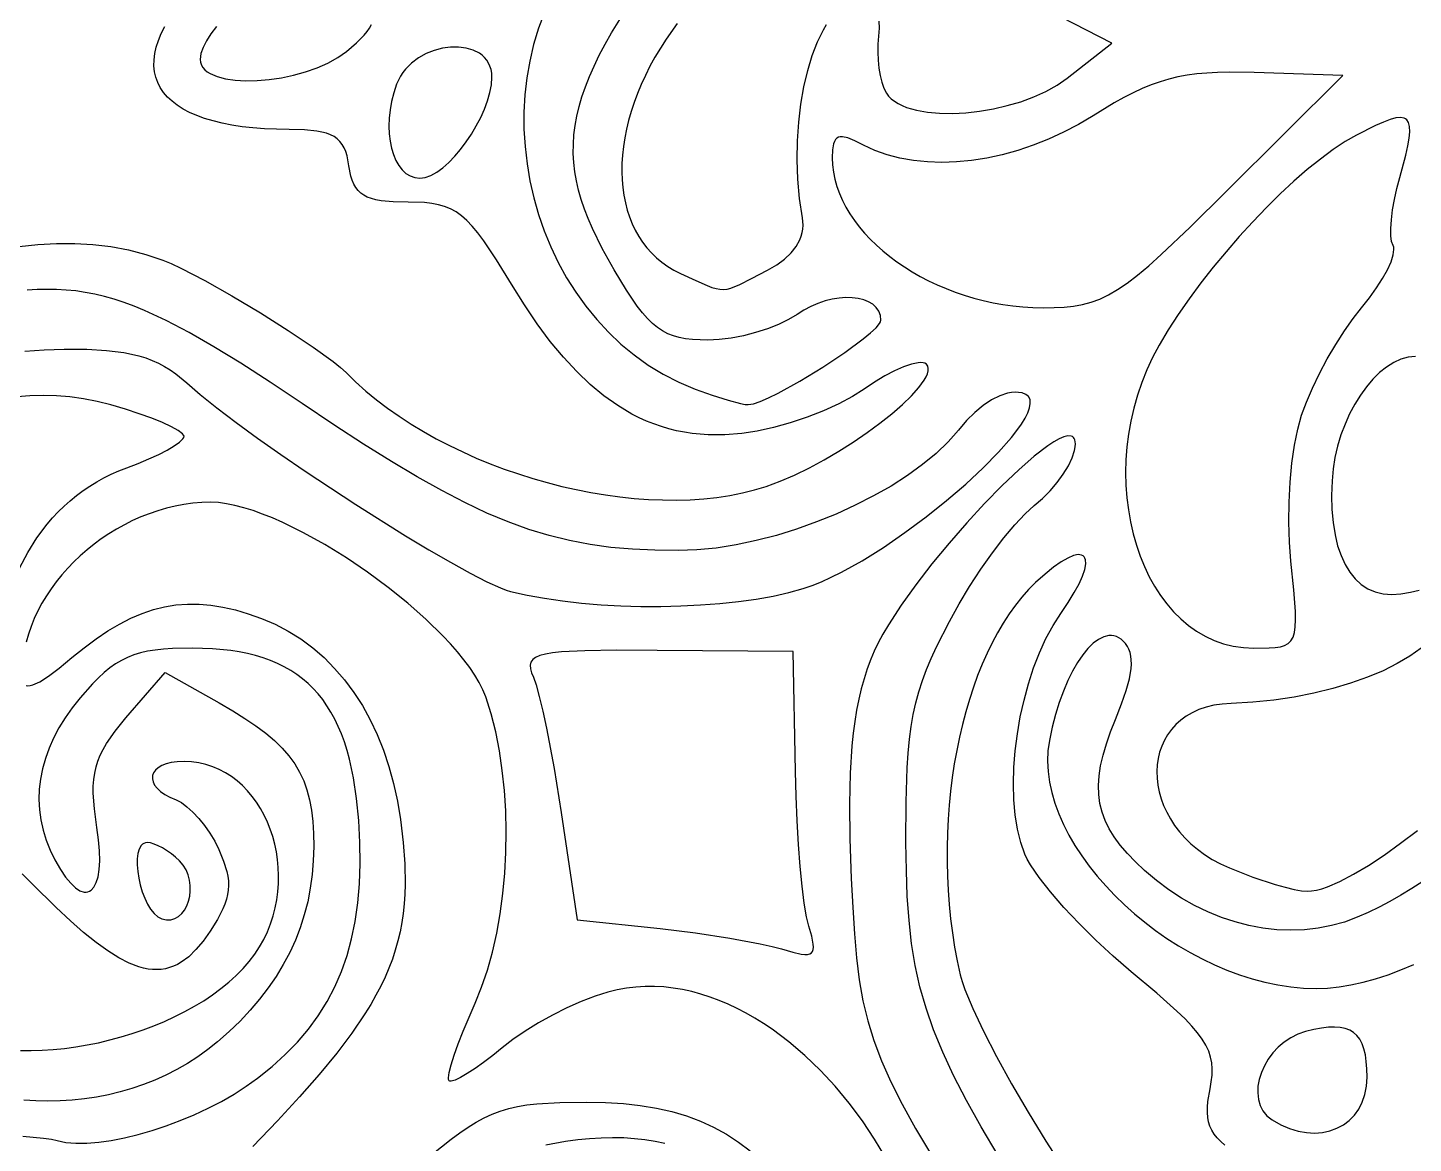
# Model space of a CAD drawing. Header units: millimetres. Extents: x -4.46 to 4.46, y -4.6 to 4.42.
# Drawn here: x -1.981 to -0.794, y -1.744 to -0.788 of the extents above; entities that cross this region are included whole.
import ezdxf

# ---------------------------------------------------------------- set-up
doc = ezdxf.new("R2010")
doc.units = ezdxf.units.MM

msp = doc.modelspace()

# ---------------------------------------------------------------- linework, layer by layer
at = {"flags": 128}
for points in [[(-1.249992, -1.038503), (-1.250464, -1.034332), (-1.251827, -1.03065), (-1.254007, -1.027463), (-1.256926, -1.024776), (-1.260508, -1.022595), (-1.264678, -1.020924), (-1.269358, -1.019769), (-1.274473, -1.019136), (-1.279946, -1.01903), (-1.285701, -1.019456), (-1.291662, -1.02042), (-1.297752, -1.021927), (-1.303895, -1.023981), (-1.310015, -1.02659), (-1.316036, -1.029757), (-1.321881, -1.033489), (-1.329129, -1.037922), (-1.337663, -1.042058), (-1.347171, -1.045806), (-1.357338, -1.049076), (-1.36785, -1.051776), (-1.378395, -1.053817), (-1.388658, -1.055108), (-1.398325, -1.055558), (-1.411544, -1.055077), (-1.417386, -1.054402), (-1.422802, -1.053371), (-1.427859, -1.051935), (-1.432623, -1.050045), (-1.437159, -1.047651), (-1.441534, -1.044704), (-1.445812, -1.041155), (-1.450059, -1.036955), (-1.454341, -1.032054), (-1.458724, -1.026402), (-1.468054, -1.012651), (-1.478575, -0.995308), (-1.488736, -0.977084), (-1.497223, -0.959764), (-1.500824, -0.951379), (-1.503992, -0.943145), (-1.50672, -0.935036), (-1.509002, -0.927028), (-1.510835, -0.919095), (-1.512212, -0.911213), (-1.513129, -0.903355), (-1.513579, -0.895498), (-1.513559, -0.887615), (-1.513062, -0.879683), (-1.512083, -0.871675), (-1.510617, -0.863567), (-1.508659, -0.855334), (-1.506204, -0.84695), (-1.503246, -0.838391), (-1.49978, -0.829632), (-1.495801, -0.820647), (-1.491303, -0.811411), (-1.486282, -0.8019), (-1.480732, -0.792088), (-1.468023, -0.771461)], [(-1.538156, -0.774628), (-1.543313, -0.788219), (-1.547576, -0.80214), (-1.550955, -0.816338), (-1.553462, -0.83076), (-1.555107, -0.845353), (-1.5559, -0.860064), (-1.555852, -0.874839), (-1.554974, -0.889627), (-1.553276, -0.904373), (-1.550768, -0.919025), (-1.547462, -0.933531), (-1.543368, -0.947836), (-1.538496, -0.961888), (-1.532857, -0.975634), (-1.526462, -0.98902), (-1.519321, -1.001995), (-1.511444, -1.014505), (-1.502843, -1.026496), (-1.493528, -1.037917), (-1.483509, -1.048714), (-1.472798, -1.058833), (-1.461404, -1.068222), (-1.449338, -1.076829), (-1.43661, -1.084599), (-1.423232, -1.09148), (-1.409214, -1.097419), (-1.394473, -1.10271), (-1.380975, -1.106998), (-1.37021, -1.109839), (-1.36632, -1.11058), (-1.363673, -1.110794), (-1.359295, -1.110004), (-1.353385, -1.107974), (-1.346193, -1.104862), (-1.337971, -1.100829), (-1.319433, -1.090635), (-1.299775, -1.078664), (-1.280999, -1.066192), (-1.265108, -1.054492), (-1.25887, -1.049329), (-1.254105, -1.044837), (-1.251062, -1.041175), (-1.250265, -1.039705), (-1.249992, -1.038503)], [(-1.251685, -0.782044), (-1.251487, -0.788208), (-1.252048, -0.795142), (-1.252634, -0.801771), (-1.252756, -0.808641), (-1.252441, -0.815553), (-1.251716, -0.822307), (-1.250609, -0.828703), (-1.249147, -0.834542), (-1.247358, -0.839625), (-1.24527, -0.843753), (-1.243383, -0.846324), (-1.24107, -0.848684), (-1.238355, -0.850835), (-1.235262, -0.852779), (-1.231814, -0.854517), (-1.228035, -0.856053), (-1.219576, -0.858522), (-1.210073, -0.860202), (-1.199716, -0.861108), (-1.188691, -0.861256), (-1.177186, -0.860661), (-1.165391, -0.859338), (-1.153493, -0.857304), (-1.14168, -0.854573), (-1.130141, -0.851161), (-1.119063, -0.847084), (-1.108634, -0.842357), (-1.099043, -0.836996), (-1.090478, -0.831017), (-1.052214, -0.800919), (-1.105964, -0.77335)], [(-1.988586, -0.975407), (-1.972547, -0.973595), (-1.956614, -0.972667), (-1.940826, -0.972645), (-1.925224, -0.97355), (-1.909849, -0.975405), (-1.894739, -0.978233), (-1.879935, -0.982054), (-1.865478, -0.986892), (-1.85834, -0.989849), (-1.849805, -0.993855), (-1.829431, -1.004464), (-1.80614, -1.017623), (-1.781714, -1.032239), (-1.757937, -1.047217), (-1.736591, -1.061462), (-1.71946, -1.07388), (-1.713032, -1.079063), (-1.708325, -1.083378), (-1.700111, -1.091364), (-1.691429, -1.099106), (-1.682306, -1.106595), (-1.67277, -1.113824), (-1.662848, -1.120786), (-1.652566, -1.127473), (-1.641952, -1.133879), (-1.631034, -1.139995), (-1.619838, -1.145814), (-1.608392, -1.15133), (-1.596722, -1.156534), (-1.584856, -1.16142), (-1.572821, -1.165979), (-1.560645, -1.170205), (-1.548353, -1.174091), (-1.535975, -1.177628), (-1.523536, -1.180809), (-1.511063, -1.183628), (-1.498585, -1.186077), (-1.486128, -1.188148), (-1.47372, -1.189835), (-1.461387, -1.191129), (-1.449156, -1.192023), (-1.437056, -1.192511), (-1.425112, -1.192584), (-1.413353, -1.192235), (-1.401805, -1.191458), (-1.390496, -1.190244), (-1.379452, -1.188586), (-1.368701, -1.186478), (-1.35827, -1.183911), (-1.348186, -1.180878), (-1.336305, -1.176513), (-1.323948, -1.171159), (-1.311311, -1.164965), (-1.298592, -1.158082), (-1.285986, -1.15066), (-1.27369, -1.142847), (-1.2619, -1.134794), (-1.250813, -1.12665), (-1.240626, -1.118566), (-1.231534, -1.110692), (-1.223734, -1.103176), (-1.217423, -1.096169), (-1.212797, -1.08982), (-1.211177, -1.08694), (-1.210052, -1.08428), (-1.209446, -1.08186), (-1.209385, -1.079699), (-1.209892, -1.077814), (-1.210992, -1.076225), (-1.212199, -1.075388), (-1.213818, -1.074892), (-1.21582, -1.074725), (-1.218179, -1.074877), (-1.223859, -1.076091), (-1.230636, -1.078449), (-1.238293, -1.081862), (-1.246611, -1.086243), (-1.255371, -1.091504), (-1.264353, -1.097558), (-1.274388, -1.103954), (-1.286165, -1.110194), (-1.299253, -1.116121), (-1.313221, -1.121579), (-1.32764, -1.126412), (-1.34208, -1.130465), (-1.356109, -1.133579), (-1.369298, -1.1356), (-1.38384, -1.136701), (-1.397969, -1.136667), (-1.411709, -1.135479), (-1.418442, -1.134448), (-1.425087, -1.133122), (-1.431647, -1.1315), (-1.438127, -1.12958), (-1.444528, -1.127359), (-1.450854, -1.124835), (-1.457109, -1.122006), (-1.463295, -1.118871), (-1.475475, -1.111673), (-1.487418, -1.103223), (-1.499151, -1.093504), (-1.510699, -1.082502), (-1.522087, -1.070198), (-1.53334, -1.056576), (-1.544484, -1.041621), (-1.555545, -1.025315), (-1.566548, -1.007642), (-1.579386, -0.986699), (-1.590362, -0.970304), (-1.595364, -0.963644), (-1.600155, -0.957919), (-1.604818, -0.953061), (-1.60944, -0.949004), (-1.614104, -0.945681), (-1.618896, -0.943023), (-1.6239, -0.940964), (-1.6292, -0.939437), (-1.634882, -0.938373), (-1.641029, -0.937706), (-1.655061, -0.937294), (-1.667874, -0.937047), (-1.678325, -0.936075), (-1.682746, -0.935268), (-1.686673, -0.934222), (-1.690138, -0.932916), (-1.693173, -0.931331), (-1.69581, -0.929447), (-1.698081, -0.927245), (-1.700019, -0.924705), (-1.701655, -0.921808), (-1.703022, -0.918534), (-1.704151, -0.914863), (-1.705825, -0.906253), (-1.707503, -0.897637), (-1.708636, -0.893962), (-1.71001, -0.890682), (-1.711655, -0.887779), (-1.713605, -0.885232), (-1.715893, -0.883022), (-1.718549, -0.881128), (-1.721608, -0.879531), (-1.725101, -0.878211), (-1.72906, -0.877148), (-1.733519, -0.876323), (-1.744063, -0.875306), (-1.756992, -0.875003), (-1.767902, -0.874848), (-1.778295, -0.874389), (-1.788166, -0.873631), (-1.797513, -0.872579), (-1.806332, -0.871239), (-1.814619, -0.869617), (-1.822372, -0.867719), (-1.829587, -0.86555), (-1.836261, -0.863116), (-1.84239, -0.860423), (-1.847971, -0.857476), (-1.853, -0.854282), (-1.857475, -0.850845), (-1.861391, -0.847172), (-1.864746, -0.843269), (-1.867535, -0.83914), (-1.869757, -0.834792), (-1.871407, -0.83023), (-1.872481, -0.825461), (-1.872978, -0.82049), (-1.872892, -0.815322), (-1.872222, -0.809963), (-1.870962, -0.804419), (-1.869111, -0.798696), (-1.866665, -0.792799), (-1.86362, -0.786735)], [(-1.819373, -0.786689), (-1.824117, -0.792893), (-1.82799, -0.798909), (-1.830884, -0.804647), (-1.832698, -0.810014), (-1.833325, -0.814919), (-1.83307, -0.817421), (-1.832321, -0.819733), (-1.831104, -0.821857), (-1.829445, -0.823796), (-1.827369, -0.825549), (-1.824902, -0.827119), (-1.818901, -0.829713), (-1.811645, -0.831591), (-1.803342, -0.832762), (-1.794198, -0.833238), (-1.784417, -0.833031), (-1.774208, -0.832151), (-1.763774, -0.830609), (-1.753324, -0.828418), (-1.743062, -0.825587), (-1.733194, -0.822129), (-1.723927, -0.818054), (-1.715467, -0.813374), (-1.70802, -0.8081), (-1.699344, -0.800712), (-1.692774, -0.794138), (-1.69025, -0.791056), (-1.688218, -0.788056), (-1.686667, -0.785099)], [(-1.424509, -0.784064), (-1.433964, -0.797697), (-1.43896, -0.805383), (-1.443601, -0.813108), (-1.447887, -0.82086), (-1.451821, -0.828625), (-1.455402, -0.83639), (-1.458632, -0.844142), (-1.461511, -0.851869), (-1.464039, -0.859556), (-1.466219, -0.867192), (-1.46805, -0.874762), (-1.469533, -0.882254), (-1.47067, -0.889654), (-1.47146, -0.896951), (-1.471905, -0.904129), (-1.472006, -0.911177), (-1.471763, -0.918081), (-1.471177, -0.924828), (-1.470249, -0.931405), (-1.468979, -0.937799), (-1.467369, -0.943998), (-1.465419, -0.949986), (-1.46313, -0.955753), (-1.460503, -0.961284), (-1.457538, -0.966566), (-1.454237, -0.971587), (-1.4506, -0.976333), (-1.446628, -0.980792), (-1.442322, -0.984949), (-1.437682, -0.988793), (-1.43271, -0.992309), (-1.427405, -0.995485), (-1.42177, -0.998308), (-1.408536, -1.004436), (-1.398763, -1.008802), (-1.394808, -1.01031), (-1.391279, -1.011361), (-1.38803, -1.011949), (-1.384914, -1.012069), (-1.381785, -1.011715), (-1.378496, -1.010882), (-1.370854, -1.007758), (-1.360817, -1.00265), (-1.347214, -0.995517), (-1.339268, -0.990929), (-1.332499, -0.986012), (-1.326919, -0.980783), (-1.322541, -0.97526), (-1.319376, -0.969461), (-1.318253, -0.966463), (-1.317437, -0.963403), (-1.316931, -0.960284), (-1.316735, -0.957106), (-1.316853, -0.953873), (-1.317284, -0.950586)], [(-1.317284, -0.950586), (-1.319702, -0.934136), (-1.321177, -0.917558), (-1.321755, -0.901014), (-1.321478, -0.884671), (-1.320391, -0.868691), (-1.318537, -0.85324), (-1.31596, -0.83848), (-1.312704, -0.824577), (-1.308813, -0.811695), (-1.304331, -0.799998), (-1.299301, -0.78965), (-1.296595, -0.785033)], [(-1.583325, -0.830239), (-1.583519, -0.826811), (-1.584085, -0.823633), (-1.585001, -0.820702), (-1.586245, -0.818018), (-1.587796, -0.815579), (-1.58963, -0.813383), (-1.591728, -0.811429), (-1.594065, -0.809714), (-1.599373, -0.806998), (-1.605377, -0.805223), (-1.611903, -0.804374), (-1.618773, -0.804439), (-1.625813, -0.805404), (-1.632845, -0.807258), (-1.639695, -0.809987), (-1.646185, -0.813577), (-1.65214, -0.818016), (-1.657384, -0.82329), (-1.659684, -0.826237), (-1.66174, -0.829388), (-1.663531, -0.832741), (-1.665034, -0.836294), (-1.667442, -0.843599), (-1.669286, -0.850901), (-1.670584, -0.858137), (-1.671349, -0.865242), (-1.6716, -0.87215), (-1.671352, -0.878797), (-1.670622, -0.885119), (-1.669424, -0.89105), (-1.667777, -0.896525), (-1.665695, -0.901481), (-1.663195, -0.905852), (-1.660293, -0.909574), (-1.657006, -0.912581), (-1.653349, -0.914809), (-1.649339, -0.916194), (-1.644992, -0.916669), (-1.640466, -0.916057), (-1.635663, -0.914293), (-1.630662, -0.911488), (-1.625542, -0.907751), (-1.620381, -0.903192), (-1.615257, -0.897921), (-1.610249, -0.892048), (-1.605435, -0.885683), (-1.600893, -0.878936), (-1.596703, -0.871917), (-1.592942, -0.864735), (-1.589689, -0.857501), (-1.587023, -0.850325), (-1.585021, -0.843316), (-1.583762, -0.836584), (-1.583325, -0.830239)], [(-0.929978, -0.826253), (-0.951645, -0.825925), (-0.961406, -0.826131), (-0.970576, -0.826616), (-0.979247, -0.827405), (-0.987511, -0.828524), (-0.99546, -0.829996), (-1.003188, -0.831846), (-1.010787, -0.8341), (-1.018348, -0.836783), (-1.025965, -0.839917), (-1.03373, -0.84353), (-1.041735, -0.847645), (-1.050073, -0.852287), (-1.068117, -0.863253), (-1.080594, -0.870692), (-1.093361, -0.877389), (-1.106351, -0.883336), (-1.119495, -0.888523), (-1.132727, -0.892942), (-1.145979, -0.896585), (-1.159184, -0.899442), (-1.172275, -0.901506), (-1.185184, -0.902768), (-1.197844, -0.903218), (-1.210187, -0.902849), (-1.222146, -0.901651), (-1.233654, -0.899617), (-1.244644, -0.896737), (-1.255047, -0.893003), (-1.264798, -0.888406), (-1.272256, -0.884647), (-1.278258, -0.882234), (-1.282946, -0.881223), (-1.284842, -0.881261), (-1.286463, -0.881671), (-1.287826, -0.88246), (-1.288949, -0.883635), (-1.289851, -0.885204), (-1.29055, -0.887173), (-1.291405, -0.892341), (-1.291659, -0.899197), (-1.291405, -0.905406), (-1.290654, -0.91158), (-1.289421, -0.917707), (-1.28772, -0.923779), (-1.285566, -0.929784), (-1.282975, -0.935711), (-1.279961, -0.94155), (-1.27654, -0.94729), (-1.272725, -0.952921), (-1.268533, -0.958432), (-1.263978, -0.963812), (-1.259075, -0.96905), (-1.253838, -0.974137), (-1.248284, -0.979061), (-1.242426, -0.983812), (-1.23628, -0.988379), (-1.229861, -0.992752), (-1.223183, -0.99692), (-1.216262, -1.000872), (-1.209112, -1.004597), (-1.201749, -1.008086), (-1.194186, -1.011327), (-1.186441, -1.014309), (-1.178526, -1.017023), (-1.170457, -1.019458), (-1.16225, -1.021602), (-1.153918, -1.023446), (-1.145478, -1.024978), (-1.136943, -1.026188), (-1.128329, -1.027066), (-1.11965, -1.0276), (-1.110923, -1.027781), (-1.101549, -1.027664), (-1.092918, -1.027242), (-1.084859, -1.026404), (-1.077199, -1.025044), (-1.069767, -1.023051), (-1.062392, -1.020317), (-1.054901, -1.016733), (-1.047124, -1.01219), (-1.038888, -1.00658), (-1.030023, -0.999793), (-1.020356, -0.99172), (-1.009716, -0.982253), (-0.98483, -0.958701), (-0.953992, -0.928267), (-0.854159, -0.828753), (-0.929978, -0.826253)], [(-0.889423, -1.119711), (-0.88534, -1.108633), (-0.880169, -1.09668), (-0.874121, -1.08423), (-0.867405, -1.071659), (-0.860233, -1.059345), (-0.852813, -1.047664), (-0.845357, -1.036994), (-0.838075, -1.027711), (-0.831295, -1.019219), (-0.825267, -1.010817), (-0.820102, -1.002722), (-0.81591, -0.995152), (-0.812803, -0.988326), (-0.81089, -0.982461), (-0.810282, -0.977776), (-0.810502, -0.975944), (-0.811089, -0.974489), (-0.812335, -0.971096), (-0.812975, -0.966108), (-0.813031, -0.959764), (-0.812527, -0.952305), (-0.811486, -0.943969), (-0.809933, -0.934997), (-0.80789, -0.925627), (-0.805381, -0.9161), (-0.800204, -0.896901), (-0.798441, -0.889093), (-0.797275, -0.882435), (-0.79674, -0.876892), (-0.796871, -0.872429), (-0.797703, -0.869014), (-0.79927, -0.866612), (-0.80034, -0.86578), (-0.801607, -0.865189), (-0.80475, -0.864711), (-0.808732, -0.865144), (-0.813588, -0.866453), (-0.819353, -0.868606), (-0.826062, -0.871567), (-0.84245, -0.879781), (-0.852184, -0.885384), (-0.862517, -0.89226), (-0.873346, -0.900297), (-0.884566, -0.909385), (-0.896073, -0.919411), (-0.90776, -0.930265), (-0.919525, -0.941835), (-0.931263, -0.95401), (-0.942868, -0.966678), (-0.954237, -0.979728), (-0.965264, -0.99305), (-0.975845, -1.006531), (-0.985875, -1.020059), (-0.995251, -1.033525), (-1.003866, -1.046817), (-1.011617, -1.059822), (-1.017189, -1.070299), (-1.022129, -1.080966), (-1.02645, -1.09179), (-1.030161, -1.102735), (-1.033274, -1.113769), (-1.035799, -1.124856), (-1.037747, -1.135962), (-1.039128, -1.147053), (-1.039954, -1.158094), (-1.040234, -1.169051), (-1.039981, -1.179891), (-1.039204, -1.190578), (-1.037915, -1.201078), (-1.036124, -1.211357), (-1.033842, -1.22138), (-1.031079, -1.231114), (-1.027846, -1.240524), (-1.024155, -1.249575), (-1.020016, -1.258234), (-1.015439, -1.266465), (-1.010435, -1.274236), (-1.005016, -1.28151), (-0.999191, -1.288255), (-0.992973, -1.294435), (-0.98637, -1.300017), (-0.979394, -1.304966), (-0.972057, -1.309248), (-0.964367, -1.312828), (-0.956338, -1.315673), (-0.947978, -1.317747), (-0.939299, -1.319016), (-0.930311, -1.319447), (-0.917332, -1.319297), (-0.912108, -1.318946), (-0.907667, -1.318267), (-0.903962, -1.317152), (-0.900947, -1.315491), (-0.898575, -1.313177), (-0.896801, -1.310102), (-0.895578, -1.306156), (-0.89486, -1.301231), (-0.8946, -1.295219), (-0.894753, -1.288012), (-0.89611, -1.269577), (-0.898561, -1.245058), (-0.899834, -1.228588), (-0.900358, -1.211541), (-0.900163, -1.19432), (-0.899279, -1.177327), (-0.897733, -1.160967), (-0.895556, -1.145642), (-0.892776, -1.131756), (-0.889423, -1.119711)], [(-1.983623, -1.065018), (-1.96708, -1.063723), (-1.949992, -1.063183), (-1.930548, -1.063352), (-1.913623, -1.06431), (-1.898859, -1.066156), (-1.892175, -1.067443), (-1.885897, -1.068989), (-1.879979, -1.070806), (-1.874377, -1.072908), (-1.869047, -1.075305), (-1.863943, -1.078011), (-1.859021, -1.081039), (-1.854235, -1.084399), (-1.844895, -1.092169), (-1.833366, -1.102151), (-1.819122, -1.113539), (-1.80258, -1.126065), (-1.784155, -1.139462), (-1.764261, -1.153462), (-1.743314, -1.1678), (-1.699923, -1.196414), (-1.657302, -1.223168), (-1.637319, -1.235178), (-1.618774, -1.245921), (-1.602083, -1.25513), (-1.58766, -1.262537), (-1.575922, -1.267876), (-1.57119, -1.269685), (-1.567284, -1.270878), (-1.553274, -1.274046), (-1.538384, -1.276764), (-1.522757, -1.279033), (-1.506532, -1.280856), (-1.489851, -1.282233), (-1.472855, -1.283167), (-1.455684, -1.283657), (-1.43848, -1.283706), (-1.421383, -1.283315), (-1.404535, -1.282485), (-1.388077, -1.281219), (-1.372149, -1.279516), (-1.356892, -1.27738), (-1.342448, -1.27481), (-1.328958, -1.271809), (-1.316561, -1.268378), (-1.308883, -1.265754), (-1.300846, -1.262536), (-1.292498, -1.258766), (-1.283887, -1.254488), (-1.266064, -1.244574), (-1.247759, -1.233134), (-1.229351, -1.220508), (-1.211223, -1.207038), (-1.193754, -1.193063), (-1.177325, -1.178925), (-1.162318, -1.164962), (-1.149113, -1.151516), (-1.138091, -1.138927), (-1.133517, -1.133061), (-1.129632, -1.127536), (-1.126483, -1.122396), (-1.124117, -1.117682), (-1.122583, -1.113439), (-1.121928, -1.109707), (-1.122199, -1.10653), (-1.123444, -1.10395), (-1.125711, -1.10201), (-1.129048, -1.100753), (-1.131969, -1.100274), (-1.135016, -1.10016), (-1.138176, -1.100403), (-1.141436, -1.100996), (-1.1482, -1.103199), (-1.155204, -1.106708), (-1.162342, -1.11146), (-1.169509, -1.117393), (-1.176598, -1.124447), (-1.183506, -1.132558), (-1.187709, -1.137624), (-1.192312, -1.142651), (-1.202642, -1.15256), (-1.214345, -1.162219), (-1.227273, -1.171566), (-1.241277, -1.180535), (-1.256206, -1.189062), (-1.271913, -1.197083), (-1.288247, -1.204534), (-1.30506, -1.211351), (-1.322202, -1.217469), (-1.339523, -1.222823), (-1.356875, -1.227351), (-1.374108, -1.230988), (-1.391074, -1.233668), (-1.407622, -1.235329), (-1.423603, -1.235906), (-1.443745, -1.235629), (-1.462928, -1.234714), (-1.481359, -1.233081), (-1.499242, -1.230649), (-1.516783, -1.227338), (-1.53419, -1.223066), (-1.551666, -1.217755), (-1.569419, -1.211322), (-1.587654, -1.203689), (-1.606577, -1.194774), (-1.626394, -1.184496), (-1.64731, -1.172777), (-1.669532, -1.159534), (-1.693265, -1.144688), (-1.718716, -1.128158), (-1.746089, -1.109864), (-1.773472, -1.091572), (-1.798532, -1.075373), (-1.821543, -1.061195), (-1.842778, -1.048968), (-1.862511, -1.03862), (-1.881015, -1.030079), (-1.889892, -1.026465), (-1.898564, -1.023275), (-1.907066, -1.020502), (-1.915431, -1.018136), (-1.923695, -1.016169), (-1.931891, -1.014591), (-1.940053, -1.013394), (-1.948216, -1.012569), (-1.956413, -1.012107), (-1.96468, -1.011998), (-1.973049, -1.012235), (-1.981556, -1.012807)], [(-0.791839, -1.069447), (-0.798074, -1.070056), (-0.804315, -1.071831), (-0.810512, -1.074696), (-0.816612, -1.078572), (-0.822563, -1.083384), (-0.828314, -1.089053), (-0.833813, -1.095502), (-0.839008, -1.102656), (-0.843846, -1.110435), (-0.848277, -1.118764), (-0.852249, -1.127564), (-0.855708, -1.13676), (-0.858605, -1.146273), (-0.860886, -1.156027), (-0.8625, -1.165944), (-0.863395, -1.175947), (-0.863742, -1.188772), (-0.863417, -1.200775), (-0.862435, -1.211936), (-0.860809, -1.222236), (-0.858553, -1.231655), (-0.855682, -1.240174), (-0.852208, -1.247771), (-0.848147, -1.254428), (-0.843511, -1.260125), (-0.838315, -1.264842), (-0.832573, -1.26856), (-0.826299, -1.271258), (-0.819507, -1.272917), (-0.81221, -1.273517), (-0.804423, -1.273038), (-0.796159, -1.271461), (-0.788643, -1.269859)], [(-1.988295, -1.25085), (-1.98116, -1.237437), (-1.973221, -1.224932), (-1.964492, -1.21336), (-1.959835, -1.207933), (-1.954987, -1.202748), (-1.949949, -1.19781), (-1.944722, -1.193121), (-1.939309, -1.188684), (-1.933712, -1.184503), (-1.927931, -1.180581), (-1.92197, -1.17692), (-1.91583, -1.173525), (-1.909512, -1.170398), (-1.90302, -1.167542), (-1.896353, -1.164961), (-1.886482, -1.161205), (-1.877273, -1.157333), (-1.868928, -1.153457), (-1.861648, -1.149689), (-1.855636, -1.146138), (-1.851091, -1.142916), (-1.848217, -1.140135), (-1.847469, -1.138944), (-1.847214, -1.137906), (-1.847539, -1.136868), (-1.848492, -1.135681), (-1.852156, -1.132914), (-1.857947, -1.129714), (-1.86561, -1.126192), (-1.874888, -1.122457), (-1.885523, -1.118618), (-1.897259, -1.114787), (-1.909839, -1.111072), (-1.921647, -1.1081), (-1.933377, -1.105809), (-1.945013, -1.104187), (-1.956543, -1.103224), (-1.967951, -1.10291), (-1.979223, -1.103236), (-1.990344, -1.10419)], [(-1.149428, -1.754374), (-1.164019, -1.729756), (-1.176735, -1.707007), (-1.187699, -1.685796), (-1.197038, -1.665796), (-1.204876, -1.646678), (-1.211336, -1.628115), (-1.216545, -1.609777), (-1.220626, -1.591337), (-1.223704, -1.572467), (-1.225903, -1.552838), (-1.227349, -1.532121), (-1.228166, -1.509989), (-1.228478, -1.486114), (-1.22834, -1.451203), (-1.227431, -1.422132), (-1.226606, -1.409375), (-1.225492, -1.397583), (-1.224056, -1.386592), (-1.222266, -1.376237), (-1.22009, -1.366353), (-1.217495, -1.356776), (-1.214449, -1.34734), (-1.21092, -1.337881), (-1.206875, -1.328234), (-1.202282, -1.318234), (-1.191325, -1.296517), (-1.183048, -1.281577), (-1.173938, -1.266548), (-1.164292, -1.251838), (-1.15441, -1.237853), (-1.144592, -1.225), (-1.135136, -1.213685), (-1.126341, -1.204314), (-1.118506, -1.197294), (-1.11144, -1.191218), (-1.104847, -1.18455), (-1.098872, -1.177509), (-1.09366, -1.170312), (-1.089355, -1.163175), (-1.086102, -1.156318), (-1.084044, -1.149956), (-1.083508, -1.14703), (-1.083325, -1.144308), (-1.083754, -1.141029), (-1.08428, -1.139808), (-1.085006, -1.138858), (-1.085925, -1.138171), (-1.087032, -1.137742), (-1.089781, -1.137628), (-1.093205, -1.138465), (-1.097254, -1.1402), (-1.101877, -1.142781), (-1.107025, -1.146154), (-1.118697, -1.155072), (-1.131871, -1.166533), (-1.146149, -1.180119), (-1.161133, -1.195411), (-1.176424, -1.211989), (-1.191624, -1.229433), (-1.206335, -1.247326), (-1.220159, -1.265248), (-1.232698, -1.282779), (-1.243552, -1.2995), (-1.248224, -1.307426), (-1.252325, -1.314992), (-1.255806, -1.322146), (-1.258617, -1.328836), (-1.261633, -1.33717), (-1.264358, -1.34564), (-1.266798, -1.354313), (-1.268958, -1.36326), (-1.270846, -1.372547), (-1.272466, -1.382244), (-1.273826, -1.39242), (-1.274931, -1.403142), (-1.276402, -1.4265), (-1.276928, -1.452867), (-1.276557, -1.482792), (-1.275339, -1.516822), (-1.274119, -1.541765), (-1.272698, -1.564262), (-1.27089, -1.584765), (-1.26851, -1.603725), (-1.265372, -1.621592), (-1.26129, -1.638818), (-1.256079, -1.655852), (-1.249551, -1.673147), (-1.241522, -1.691152), (-1.231805, -1.710319), (-1.220215, -1.731099), (-1.206566, -1.753941)], [(-1.245816, -1.756294), (-1.255407, -1.740124), (-1.26586, -1.72444), (-1.277112, -1.709341), (-1.289102, -1.694923), (-1.301768, -1.681286), (-1.315048, -1.668527), (-1.328881, -1.656746), (-1.343205, -1.646038), (-1.350531, -1.641118), (-1.357958, -1.636504), (-1.365476, -1.632207), (-1.373078, -1.628241), (-1.380756, -1.624616), (-1.388504, -1.621346), (-1.396312, -1.618443), (-1.404173, -1.615919), (-1.412081, -1.613787), (-1.420025, -1.612057), (-1.428, -1.610744), (-1.435998, -1.609859), (-1.44401, -1.609414), (-1.452029, -1.609422), (-1.460047, -1.609895), (-1.468057, -1.610845), (-1.47605, -1.612284), (-1.48402, -1.614225), (-1.494968, -1.617713), (-1.506762, -1.622295), (-1.519032, -1.627778), (-1.531405, -1.633966), (-1.543512, -1.640664), (-1.554981, -1.647676), (-1.56544, -1.654808), (-1.57452, -1.661864), (-1.582681, -1.668529), (-1.59051, -1.674532), (-1.59782, -1.679756), (-1.604423, -1.684086), (-1.610132, -1.687405), (-1.614762, -1.689598), (-1.618125, -1.690549), (-1.619273, -1.690522), (-1.620034, -1.690142), (-1.620445, -1.689269), (-1.620563, -1.687799), (-1.619963, -1.683203), (-1.618325, -1.676628), (-1.61574, -1.668345), (-1.612301, -1.658628), (-1.608098, -1.647749), (-1.59777, -1.6236), (-1.592164, -1.609997), (-1.587208, -1.59541), (-1.582907, -1.57997), (-1.579266, -1.563807), (-1.576289, -1.547053), (-1.57398, -1.529838), (-1.572344, -1.512294), (-1.571386, -1.49455), (-1.57111, -1.476737), (-1.571521, -1.458987), (-1.572623, -1.441429), (-1.57442, -1.424196), (-1.576918, -1.407417), (-1.580121, -1.391223), (-1.584033, -1.375745), (-1.588659, -1.361114), (-1.591073, -1.355164), (-1.594187, -1.348992), (-1.597961, -1.342627), (-1.602359, -1.336095), (-1.607342, -1.329422), (-1.612873, -1.322636), (-1.618912, -1.315763), (-1.625423, -1.308831), (-1.639705, -1.294895), (-1.655416, -1.281044), (-1.67225, -1.267492), (-1.689905, -1.254454), (-1.708076, -1.242147), (-1.726459, -1.230784), (-1.744749, -1.220582), (-1.762643, -1.211754), (-1.771346, -1.207924), (-1.779837, -1.204518), (-1.788076, -1.201563), (-1.796025, -1.199087), (-1.803648, -1.197116), (-1.810905, -1.195677), (-1.81776, -1.194797), (-1.824173, -1.194503), (-1.831904, -1.194722), (-1.839603, -1.195352), (-1.847254, -1.196381), (-1.854845, -1.197795), (-1.862361, -1.199583), (-1.869788, -1.201731), (-1.877112, -1.204227), (-1.88432, -1.207058), (-1.891397, -1.210211), (-1.89833, -1.213674), (-1.905104, -1.217433), (-1.911706, -1.221477), (-1.918122, -1.225791), (-1.924337, -1.230365), (-1.930339, -1.235184), (-1.936112, -1.240237), (-1.941643, -1.24551), (-1.946919, -1.250991), (-1.951924, -1.256667), (-1.956646, -1.262526), (-1.96107, -1.268554), (-1.965182, -1.274738), (-1.968969, -1.281068), (-1.972417, -1.287528), (-1.975511, -1.294107), (-1.978237, -1.300793), (-1.980583, -1.307571), (-1.982533, -1.314431)], [(-0.955211, -1.745461), (-0.958801, -1.742318), (-0.961852, -1.739161), (-0.964388, -1.735945), (-0.966431, -1.732626), (-0.968006, -1.729161), (-0.969136, -1.725505), (-0.969844, -1.721614), (-0.970154, -1.717444), (-0.970089, -1.712952), (-0.969673, -1.708094), (-0.967881, -1.6971), (-0.966819, -1.691057), (-0.966178, -1.685403), (-0.966019, -1.680049), (-0.966402, -1.674905), (-0.967389, -1.66988), (-0.969039, -1.664884), (-0.971414, -1.659828), (-0.974574, -1.654621), (-0.978579, -1.649173), (-0.98349, -1.643394), (-0.989368, -1.637194), (-0.996274, -1.630483), (-1.013409, -1.615167), (-1.035381, -1.596725), (-1.050809, -1.583484), (-1.065833, -1.569611), (-1.080079, -1.555516), (-1.093174, -1.541614), (-1.104744, -1.528315), (-1.114414, -1.516034), (-1.121811, -1.505181), (-1.124541, -1.500419), (-1.126561, -1.496169), (-1.130147, -1.485915), (-1.132893, -1.474601), (-1.134822, -1.46238), (-1.135956, -1.449402), (-1.136318, -1.435819), (-1.13593, -1.421781), (-1.134816, -1.40744), (-1.132997, -1.392947), (-1.130497, -1.378454), (-1.127337, -1.364111), (-1.12354, -1.35007), (-1.11913, -1.336482), (-1.114128, -1.323498), (-1.108557, -1.311269), (-1.102439, -1.299947), (-1.095798, -1.289683), (-1.089444, -1.280353), (-1.084249, -1.271886), (-1.080186, -1.264315), (-1.077225, -1.257677), (-1.075338, -1.252005), (-1.074498, -1.247334), (-1.074675, -1.243698), (-1.075136, -1.24228), (-1.075841, -1.241133), (-1.076786, -1.240262), (-1.077969, -1.239672), (-1.079384, -1.239367), (-1.081029, -1.239351), (-1.084994, -1.240203), (-1.089835, -1.242263), (-1.095524, -1.245567), (-1.102032, -1.250148), (-1.109332, -1.256041), (-1.117395, -1.263281), (-1.123384, -1.269263), (-1.129157, -1.275742), (-1.134709, -1.282699), (-1.140036, -1.290112), (-1.145135, -1.29796), (-1.150002, -1.306224), (-1.154632, -1.314883), (-1.159021, -1.323915), (-1.163166, -1.333301), (-1.167063, -1.343019), (-1.170708, -1.35305), (-1.174096, -1.363373), (-1.177225, -1.373966), (-1.180089, -1.38481), (-1.182685, -1.395884), (-1.185009, -1.407168), (-1.187058, -1.41864), (-1.188826, -1.43028), (-1.19031, -1.442068), (-1.191507, -1.453983), (-1.192412, -1.466004), (-1.193021, -1.478112), (-1.19333, -1.490284), (-1.193336, -1.502501), (-1.193034, -1.514743), (-1.192421, -1.526987), (-1.191492, -1.539215), (-1.190244, -1.551405), (-1.188673, -1.563537), (-1.186774, -1.57559), (-1.184544, -1.587544), (-1.181978, -1.599378), (-1.180376, -1.605151), (-1.178033, -1.611943), (-1.171304, -1.628246), (-1.162157, -1.647603), (-1.150957, -1.669327), (-1.13807, -1.692736), (-1.123861, -1.717145), (-1.108695, -1.74187), (-1.092936, -1.766225)], [(-1.982597, -1.351358), (-1.980967, -1.351718), (-1.978994, -1.351588), (-1.976662, -1.350966), (-1.970866, -1.348222), (-1.963463, -1.343445), (-1.954335, -1.336593), (-1.943367, -1.327628), (-1.932808, -1.319073), (-1.922516, -1.311422), (-1.912445, -1.304667), (-1.902551, -1.298797), (-1.892786, -1.293804), (-1.883106, -1.289676), (-1.873464, -1.286406), (-1.863815, -1.283984), (-1.854113, -1.282399), (-1.844312, -1.281643), (-1.834366, -1.281706), (-1.82423, -1.282579), (-1.813858, -1.284252), (-1.803204, -1.286715), (-1.792222, -1.289959), (-1.780867, -1.293975), (-1.769115, -1.298988), (-1.757859, -1.304882), (-1.747116, -1.311632), (-1.736902, -1.319215), (-1.727235, -1.327605), (-1.71813, -1.336779), (-1.709606, -1.346712), (-1.701678, -1.357381), (-1.694363, -1.368761), (-1.687678, -1.380829), (-1.681639, -1.393559), (-1.676264, -1.406928), (-1.671568, -1.420912), (-1.667569, -1.435486), (-1.664284, -1.450626), (-1.661728, -1.466308), (-1.659398, -1.485959), (-1.658031, -1.504436), (-1.657715, -1.521928), (-1.657978, -1.530365), (-1.658535, -1.538628), (-1.659398, -1.54674), (-1.660578, -1.554725), (-1.662085, -1.562608), (-1.66393, -1.570412), (-1.666123, -1.57816), (-1.668676, -1.585877), (-1.671599, -1.593587), (-1.674904, -1.601314), (-1.6786, -1.60908), (-1.682698, -1.616911), (-1.68721, -1.62483), (-1.692146, -1.632861), (-1.703334, -1.649353), (-1.716347, -1.66658), (-1.731273, -1.684731), (-1.748196, -1.703998), (-1.767203, -1.724571), (-1.788381, -1.746642)], [(-0.78553, -1.519429), (-0.794918, -1.525526), (-0.804315, -1.531248), (-0.813709, -1.536581), (-0.82309, -1.541516), (-0.832447, -1.54604), (-0.84177, -1.550142), (-0.852705, -1.554177), (-0.863927, -1.55729), (-0.875388, -1.559491), (-0.887038, -1.560792), (-0.89883, -1.561202), (-0.910715, -1.560732), (-0.922645, -1.559393), (-0.934572, -1.557195), (-0.946447, -1.55415), (-0.958222, -1.550268), (-0.969848, -1.545559), (-0.981278, -1.540034), (-0.992462, -1.533704), (-1.003353, -1.526579), (-1.013902, -1.518671), (-1.024061, -1.509989), (-1.031865, -1.502579), (-1.038782, -1.495352), (-1.044825, -1.488249), (-1.050004, -1.481212), (-1.054331, -1.474181), (-1.057817, -1.467098), (-1.060474, -1.459905), (-1.062311, -1.452543), (-1.063342, -1.444952), (-1.063576, -1.437075), (-1.063026, -1.428852), (-1.061702, -1.420225), (-1.059616, -1.411136), (-1.056778, -1.401524), (-1.053201, -1.391333), (-1.048895, -1.380503), (-1.043656, -1.367283), (-1.039703, -1.355704), (-1.037023, -1.345638), (-1.035603, -1.336958), (-1.035362, -1.333096), (-1.03543, -1.329533), (-1.035808, -1.326252), (-1.036492, -1.323237), (-1.037483, -1.320472), (-1.038777, -1.317941), (-1.040373, -1.315628), (-1.04227, -1.313517), (-1.044182, -1.311849), (-1.046155, -1.310537), (-1.048185, -1.309574), (-1.050265, -1.308952), (-1.05239, -1.308664), (-1.054553, -1.308701), (-1.058974, -1.309722), (-1.063481, -1.311952), (-1.068029, -1.31533), (-1.072571, -1.319794), (-1.077061, -1.325282), (-1.081454, -1.331733), (-1.085703, -1.339084), (-1.089763, -1.347274), (-1.093586, -1.356241), (-1.097128, -1.365923), (-1.100342, -1.376259), (-1.103183, -1.387185), (-1.105603, -1.398642), (-1.106798, -1.407353), (-1.10716, -1.416203), (-1.106721, -1.425164), (-1.10551, -1.434209), (-1.103554, -1.443312), (-1.100885, -1.452444), (-1.097531, -1.461578), (-1.093521, -1.470688), (-1.088886, -1.479746), (-1.083653, -1.488725), (-1.077853, -1.497597), (-1.071515, -1.506335), (-1.064667, -1.514913), (-1.05734, -1.523303), (-1.049563, -1.531477), (-1.041365, -1.539409), (-1.032776, -1.547071), (-1.023824, -1.554436), (-1.014539, -1.561477), (-1.00495, -1.568166), (-0.995087, -1.574477), (-0.984979, -1.580381), (-0.974655, -1.585853), (-0.964144, -1.590864), (-0.953477, -1.595388), (-0.942681, -1.599397), (-0.931788, -1.602864), (-0.920825, -1.605761), (-0.909822, -1.608062), (-0.898808, -1.609739), (-0.887814, -1.610766), (-0.876867, -1.611114), (-0.867295, -1.610765), (-0.857365, -1.609735), (-0.847132, -1.608049), (-0.836653, -1.605731), (-0.825982, -1.602806), (-0.815175, -1.599299), (-0.804287, -1.595234), (-0.793374, -1.590636)], [(-1.784131, -1.688003), (-1.77179, -1.678049), (-1.760439, -1.667752), (-1.750064, -1.657074), (-1.74065, -1.645981), (-1.732184, -1.634434), (-1.724651, -1.622398), (-1.718037, -1.609837), (-1.712327, -1.596713), (-1.707507, -1.58299), (-1.703564, -1.568632), (-1.700481, -1.553602), (-1.698246, -1.537864), (-1.696844, -1.521381), (-1.69626, -1.504117), (-1.696481, -1.486036), (-1.697492, -1.4671), (-1.699313, -1.448196), (-1.701954, -1.430709), (-1.705442, -1.414612), (-1.707512, -1.407077), (-1.709804, -1.399879), (-1.71232, -1.393015), (-1.715064, -1.386481), (-1.71804, -1.380275), (-1.721251, -1.374392), (-1.724699, -1.368829), (-1.728389, -1.363583), (-1.732324, -1.358651), (-1.736506, -1.354029), (-1.740939, -1.349713), (-1.745627, -1.345701), (-1.750573, -1.341988), (-1.755779, -1.338571), (-1.76125, -1.335448), (-1.766988, -1.332614), (-1.772998, -1.330066), (-1.779281, -1.327801), (-1.785842, -1.325815), (-1.792683, -1.324105), (-1.799809, -1.322668), (-1.807222, -1.321499), (-1.822922, -1.319956), (-1.839811, -1.319447), (-1.857224, -1.31982), (-1.864892, -1.320334), (-1.871965, -1.321107), (-1.878512, -1.322172), (-1.884606, -1.323561), (-1.890317, -1.325305), (-1.895716, -1.327435), (-1.900875, -1.329983), (-1.905866, -1.332981), (-1.910759, -1.336461), (-1.915626, -1.340453), (-1.920538, -1.34499), (-1.925566, -1.350103), (-1.936256, -1.362183), (-1.943007, -1.37067), (-1.949047, -1.379238), (-1.954373, -1.387875), (-1.958984, -1.396568), (-1.962877, -1.405306), (-1.966051, -1.414076), (-1.968505, -1.422867), (-1.970235, -1.431666), (-1.971241, -1.440462), (-1.97152, -1.449242), (-1.971072, -1.457994), (-1.969893, -1.466707), (-1.967982, -1.475368), (-1.965337, -1.483965), (-1.961957, -1.492486), (-1.957839, -1.500919), (-1.95317, -1.509034), (-1.948654, -1.515704), (-1.944329, -1.520956), (-1.94023, -1.52482), (-1.936394, -1.527323), (-1.932856, -1.528492), (-1.931211, -1.528586), (-1.929654, -1.528357), (-1.928189, -1.527809), (-1.926822, -1.526945), (-1.924397, -1.524285), (-1.922416, -1.520403), (-1.920915, -1.515329), (-1.919929, -1.509089), (-1.919495, -1.501713), (-1.91965, -1.493228), (-1.920428, -1.483663), (-1.921867, -1.473044), (-1.924029, -1.457293), (-1.92497, -1.443773), (-1.924938, -1.437681), (-1.924546, -1.431945), (-1.923778, -1.426496), (-1.922615, -1.421268), (-1.921039, -1.416194), (-1.919032, -1.411205), (-1.916577, -1.406234), (-1.913654, -1.401214), (-1.906337, -1.390757), (-1.896936, -1.379294), (-1.86327, -1.340281), (-1.817048, -1.366433), (-1.805486, -1.373166), (-1.795011, -1.379694), (-1.785575, -1.386087), (-1.777131, -1.392418), (-1.769631, -1.398758), (-1.763031, -1.405177), (-1.757281, -1.411748), (-1.752336, -1.418541), (-1.748148, -1.425628), (-1.744671, -1.433081), (-1.741858, -1.44097), (-1.739661, -1.449367), (-1.738034, -1.458343), (-1.73693, -1.46797), (-1.736302, -1.478319), (-1.736103, -1.489461), (-1.736423, -1.501645), (-1.737382, -1.51359), (-1.738982, -1.525298), (-1.741224, -1.536771), (-1.744109, -1.54801), (-1.747639, -1.559019), (-1.751813, -1.5698), (-1.756634, -1.580353), (-1.762103, -1.590683), (-1.76822, -1.600791), (-1.774987, -1.610678), (-1.782404, -1.620348), (-1.790473, -1.629802), (-1.799195, -1.639042), (-1.808572, -1.648072), (-1.818603, -1.656892), (-1.826884, -1.663496), (-1.835458, -1.669637), (-1.844305, -1.675314), (-1.853402, -1.680529), (-1.862728, -1.685283), (-1.872262, -1.689576), (-1.88198, -1.693411), (-1.891862, -1.696787), (-1.901887, -1.699705), (-1.912031, -1.702168), (-1.922275, -1.704175), (-1.932595, -1.705728), (-1.94297, -1.706827), (-1.953378, -1.707474), (-1.963799, -1.70767), (-1.974209, -1.707416), (-1.984588, -1.706712)], [(-1.323214, -1.425197), (-1.325186, -1.322447), (-1.441645, -1.321475), (-1.476698, -1.32133), (-1.503782, -1.321665), (-1.52377, -1.322669), (-1.531375, -1.32348), (-1.537534, -1.324529), (-1.542354, -1.325838), (-1.545946, -1.327432), (-1.548418, -1.329334), (-1.549879, -1.331567), (-1.550439, -1.334154), (-1.550206, -1.33712), (-1.549289, -1.340488), (-1.547798, -1.344281), (-1.545447, -1.35094), (-1.54272, -1.360788), (-1.539714, -1.37335), (-1.536529, -1.38815), (-1.530007, -1.422568), (-1.523936, -1.460239), (-1.510395, -1.552406), (-1.439228, -1.559767), (-1.408997, -1.563429), (-1.37931, -1.567949), (-1.353578, -1.572753), (-1.343262, -1.575082), (-1.335214, -1.577267), (-1.325562, -1.580064), (-1.318185, -1.581658), (-1.315294, -1.581958), (-1.312907, -1.581902), (-1.311, -1.581471), (-1.309551, -1.580647), (-1.308539, -1.579411), (-1.307942, -1.577746), (-1.307737, -1.575631), (-1.307902, -1.57305), (-1.309255, -1.566412), (-1.311825, -1.557683), (-1.313758, -1.549611), (-1.31564, -1.538027), (-1.317424, -1.523475), (-1.319061, -1.506498), (-1.320507, -1.487638), (-1.321712, -1.467439), (-1.32263, -1.446445), (-1.323214, -1.425197)], [(-0.787035, -1.319367), (-0.796569, -1.326234), (-0.807482, -1.332741), (-0.819666, -1.338838), (-0.833011, -1.344473), (-0.847408, -1.349598), (-0.862749, -1.354162), (-0.878924, -1.358114), (-0.895824, -1.361405), (-0.91334, -1.363985), (-0.931363, -1.365802), (-0.949784, -1.366808), (-0.95743, -1.367345), (-0.964589, -1.368441), (-0.971261, -1.370065), (-0.977446, -1.372188), (-0.983143, -1.374777), (-0.988352, -1.377802), (-0.993072, -1.381232), (-0.997304, -1.385036), (-1.001047, -1.389182), (-1.0043, -1.39364), (-1.007063, -1.398379), (-1.009336, -1.403368), (-1.011119, -1.408575), (-1.01241, -1.413971), (-1.013211, -1.419523), (-1.01352, -1.425201), (-1.013337, -1.430973), (-1.012662, -1.43681), (-1.011494, -1.442679), (-1.009834, -1.44855), (-1.00768, -1.454392), (-1.005033, -1.460174), (-1.001892, -1.465865), (-0.998256, -1.471433), (-0.994126, -1.476849), (-0.989501, -1.48208), (-0.984381, -1.487096), (-0.978765, -1.491866), (-0.972654, -1.496358), (-0.966046, -1.500543), (-0.958941, -1.504389), (-0.951339, -1.507864), (-0.931336, -1.515599), (-0.912117, -1.521932), (-0.903484, -1.524368), (-0.895867, -1.52621), (-0.889537, -1.527374), (-0.88477, -1.527781), (-0.88097, -1.527533), (-0.876784, -1.526801), (-0.872236, -1.525604), (-0.867347, -1.523958), (-0.856637, -1.519392), (-0.844831, -1.513245), (-0.832107, -1.505656), (-0.818645, -1.496768), (-0.804621, -1.486722), (-0.790214, -1.475659)], [(-1.786561, -1.581753), (-1.782489, -1.575502), (-1.778892, -1.569077), (-1.77576, -1.562504), (-1.773085, -1.555806), (-1.770858, -1.549008), (-1.769069, -1.542133), (-1.767711, -1.535208), (-1.766773, -1.528255), (-1.766247, -1.5213), (-1.766124, -1.514366), (-1.766395, -1.507479), (-1.767051, -1.500662), (-1.768083, -1.49394), (-1.769483, -1.487337), (-1.77124, -1.480877), (-1.773346, -1.474586), (-1.775793, -1.468487), (-1.778571, -1.462605), (-1.781671, -1.456964), (-1.785084, -1.451588), (-1.788801, -1.446503), (-1.792814, -1.441731), (-1.797114, -1.437299), (-1.80169, -1.433229), (-1.806536, -1.429547), (-1.81164, -1.426277), (-1.816995, -1.423443), (-1.822592, -1.421069), (-1.828421, -1.419181), (-1.834474, -1.417802), (-1.840741, -1.416957), (-1.847214, -1.416669), (-1.852997, -1.416911), (-1.858109, -1.417606), (-1.862542, -1.418708), (-1.866286, -1.420173), (-1.869331, -1.421955), (-1.871668, -1.424008), (-1.873288, -1.426288), (-1.874181, -1.428749), (-1.874338, -1.431346), (-1.87375, -1.434033), (-1.872406, -1.436766), (-1.870298, -1.439498), (-1.867416, -1.442184), (-1.863751, -1.44478), (-1.859294, -1.447239), (-1.854034, -1.449517), (-1.849507, -1.451835), (-1.844662, -1.455362), (-1.839649, -1.459921), (-1.834621, -1.46534), (-1.829726, -1.471441), (-1.825116, -1.478052), (-1.820941, -1.484996), (-1.817353, -1.4921), (-1.813265, -1.501922), (-1.810537, -1.510752), (-1.809693, -1.5149), (-1.809203, -1.518928), (-1.809071, -1.522878), (-1.809301, -1.526793), (-1.809898, -1.530714), (-1.810866, -1.534685), (-1.812211, -1.538748), (-1.813935, -1.542946), (-1.818544, -1.551915), (-1.824728, -1.561933), (-1.830802, -1.570532), (-1.836946, -1.577849), (-1.843207, -1.583878), (-1.849631, -1.588611), (-1.85292, -1.590489), (-1.856267, -1.592041), (-1.859678, -1.593265), (-1.863161, -1.59416), (-1.866719, -1.594726), (-1.870359, -1.594962), (-1.874088, -1.594866), (-1.87791, -1.594439), (-1.881833, -1.593678), (-1.885861, -1.592583), (-1.894257, -1.589388), (-1.903147, -1.584847), (-1.912578, -1.578951), (-1.922596, -1.571694), (-1.933248, -1.563069), (-1.944582, -1.553067), (-1.956645, -1.541683), (-1.977446, -1.521403), (-1.985796, -1.5129)], [(-1.851075, -1.501697), (-1.854452, -1.498567), (-1.858078, -1.495647), (-1.865627, -1.490692), (-1.869324, -1.488785), (-1.872818, -1.487344), (-1.875995, -1.486432), (-1.878742, -1.486114), (-1.880294, -1.486284), (-1.881681, -1.486782), (-1.882908, -1.487586), (-1.883979, -1.488676), (-1.885665, -1.491631), (-1.886772, -1.495483), (-1.887331, -1.500065), (-1.887373, -1.505215), (-1.886931, -1.510766), (-1.886034, -1.516553), (-1.884714, -1.522412), (-1.883004, -1.528179), (-1.880934, -1.533687), (-1.878535, -1.538772), (-1.875839, -1.54327), (-1.872878, -1.547014), (-1.869682, -1.549841), (-1.866284, -1.551586), (-1.862255, -1.552433), (-1.858499, -1.552303), (-1.855047, -1.551292), (-1.851927, -1.549496), (-1.849169, -1.547012), (-1.846801, -1.543934), (-1.844854, -1.540361), (-1.843357, -1.536386), (-1.842338, -1.532108), (-1.841827, -1.52762), (-1.841854, -1.523021), (-1.842448, -1.518404), (-1.843637, -1.513868), (-1.845452, -1.509507), (-1.847922, -1.505418), (-1.851075, -1.501697)], [(-1.987308, -1.664179), (-1.978108, -1.664305), (-1.96874, -1.664061), (-1.959237, -1.663454), (-1.949631, -1.662494), (-1.939955, -1.661187), (-1.930243, -1.659543), (-1.920527, -1.657571), (-1.910839, -1.655277), (-1.901213, -1.652671), (-1.891682, -1.649761), (-1.882278, -1.646555), (-1.873035, -1.643062), (-1.863984, -1.639289), (-1.855159, -1.635246), (-1.846593, -1.630941), (-1.838319, -1.626381), (-1.830369, -1.621575), (-1.822776, -1.616532), (-1.815574, -1.61126), (-1.808794, -1.605767), (-1.80247, -1.600061), (-1.796635, -1.594151), (-1.791321, -1.588046), (-1.786561, -1.581753)], [(-0.833325, -1.687169), (-0.833484, -1.680096), (-0.833974, -1.673704), (-0.834813, -1.667979), (-0.83602, -1.662909), (-0.837613, -1.658479), (-0.839612, -1.654674), (-0.842035, -1.651482), (-0.8449, -1.648888), (-0.848227, -1.646879), (-0.852034, -1.645439), (-0.85634, -1.644556), (-0.861163, -1.644216), (-0.866523, -1.644405), (-0.872437, -1.645108), (-0.878926, -1.646312), (-0.886006, -1.648003), (-0.892622, -1.650239), (-0.898783, -1.653305), (-0.904448, -1.657094), (-0.909577, -1.661499), (-0.91413, -1.666414), (-0.918066, -1.671734), (-0.921345, -1.677351), (-0.923928, -1.683159), (-0.925773, -1.689052), (-0.926841, -1.694924), (-0.927092, -1.700668), (-0.926484, -1.706179), (-0.924979, -1.711348), (-0.922535, -1.716072), (-0.919113, -1.720242), (-0.917023, -1.722086), (-0.914673, -1.723753), (-0.907236, -1.727944), (-0.899812, -1.731137), (-0.892467, -1.73336), (-0.885263, -1.734642), (-0.878265, -1.735012), (-0.871539, -1.734499), (-0.865147, -1.733132), (-0.859155, -1.73094), (-0.853627, -1.727952), (-0.848627, -1.724196), (-0.84422, -1.719702), (-0.840469, -1.714499), (-0.83744, -1.708615), (-0.835197, -1.702079), (-0.833804, -1.694921), (-0.833325, -1.687169)], [(-1.985303, -1.737673), (-1.967536, -1.73936), (-1.960835, -1.740354), (-1.955992, -1.741419), (-1.948431, -1.743006), (-1.939882, -1.743761), (-1.930465, -1.743721), (-1.920301, -1.742925), (-1.909511, -1.741408), (-1.898217, -1.73921), (-1.886539, -1.736368), (-1.874598, -1.732919), (-1.862515, -1.728902), (-1.850412, -1.724352), (-1.838409, -1.719309), (-1.826627, -1.71381), (-1.815187, -1.707892), (-1.804211, -1.701593), (-1.793818, -1.694951), (-1.784131, -1.688003)], [(-1.634895, -1.753475), (-1.618371, -1.740287), (-1.610864, -1.734762), (-1.603703, -1.729896), (-1.59677, -1.72565), (-1.589949, -1.721984), (-1.583121, -1.718857), (-1.576169, -1.71623), (-1.568975, -1.714064), (-1.561422, -1.712317), (-1.553391, -1.710951), (-1.544766, -1.709926), (-1.52526, -1.708738), (-1.501964, -1.708433), (-1.485945, -1.708766), (-1.470693, -1.709741), (-1.456172, -1.711375), (-1.442348, -1.713685), (-1.429185, -1.71669), (-1.416649, -1.720406), (-1.404704, -1.724852), (-1.393315, -1.730044), (-1.382447, -1.736001), (-1.372066, -1.74274), (-1.362135, -1.750278)], [(-1.435122, -1.743848), (-1.443558, -1.742133), (-1.452258, -1.740796), (-1.461218, -1.73984), (-1.470434, -1.739266), (-1.479901, -1.739078), (-1.489617, -1.739278), (-1.499577, -1.73987), (-1.509778, -1.740856), (-1.520214, -1.742239), (-1.537252, -1.745332)]]:
    msp.add_lwpolyline(points, dxfattribs=at)

doc.saveas('drawing.dxf')
